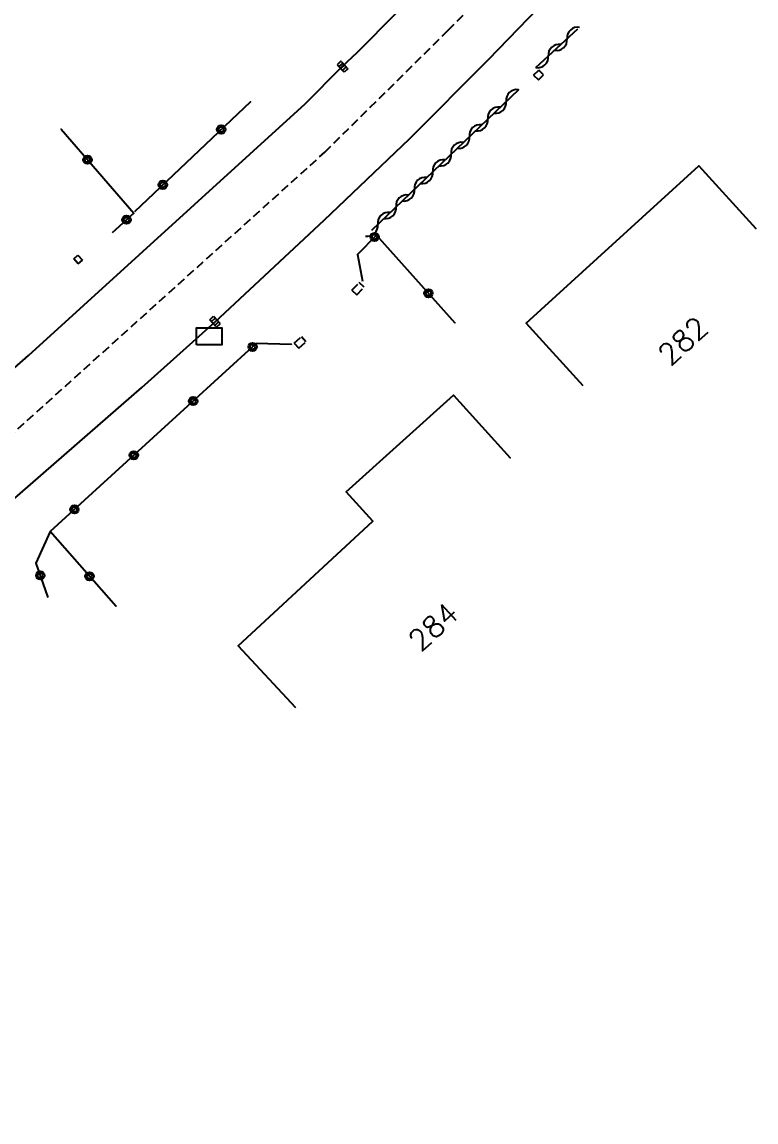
# Model space of a CAD drawing. Header units: millimetres. Extents: x 133016 to 134000, y 142000 to 143000.
# Drawn here: x 133635.2 to 133678.6, y 142478.3 to 142543.3 of the extents above; entities that cross this region are included whole.
import ezdxf
from ezdxf.enums import TextEntityAlignment as Align

# ---------------------------------------------------------------- set-up
doc = ezdxf.new("R2010")
doc.units = ezdxf.units.MM
doc.linetypes.add('DASHED', pattern=[0.75, 0.5, -0.25])
doc.layers.get('0').update_dxf_attribs({"linetype": 'CONTINUOUS'})
for name, color, linetype in [('W0001', 6, 'DASHED'), ('W0008', 7, 'CONTINUOUS'), ('W0100', 7, 'CONTINUOUS'), ('W0112', 1, 'DASHED'), ('W0310', 3, 'CONTINUOUS'), ('W0322', 7, 'CONTINUOUS'), ('W0400', 7, 'CONTINUOUS'), ('W0991', 7, 'CONTINUOUS'), ('W1471', 7, 'CONTINUOUS')]:
    doc.layers.add(name, color=color, linetype=linetype)
doc.styles.get("Standard").update_dxf_attribs({"font": 'romans.shx', "width": 0.85})

# ---------------------------------------------------------------- blocks, each defined once
blk = doc.blocks.new('t322o')
at = {"color": 0, "linetype": 'Continuous'}
for radius in [0.25, 0.15]:
    blk.add_circle((0, 0), radius, dxfattribs=at)
blk = doc.blocks.new('t310o')
at = {"color": 0, "linetype": 'Continuous'}
for centre, start, end in [((-0.5, 0.375), 216.8699, 323.1304), ((0.5, -0.375), 36.8699, 143.1303)]:
    blk.add_arc(centre, 0.625, start, end, dxfattribs=at)
blk = doc.blocks.new('T400')
for p, q in [((-0.15, 0.3), (0.15, 0.3)), ((-0.15, -0.25), (-0.15, 0.3)), ((-0.15, 0.15), (0.15, 0.15)), ((-0.15, 0), (0.15, 0)), ((0.15, 0.3), (0.15, -0.25)), ((-0.15, -0.15), (0.15, -0.15)), ((-0.15, -0.25), (-0.15, -0.3)), ((-0.15, -0.3), (0.15, -0.3)), ((0.15, -0.3), (0.15, -0.25))]:
    blk.add_line(p, q)
blk = doc.blocks.new('T1471')
at = {"color": 0, "linetype": 'Continuous', "flags": 128}
blk.add_lwpolyline([(-0.75, -0.5), (-0.75, 0.5), (0.75, 0.5), (0.75, -0.5), (-0.75, -0.5)], dxfattribs=at)

msp = doc.modelspace()

# ---------------------------------------------------------------- linework, layer by layer
at = {"layer": 'W0001'}
msp.add_lwpolyline([(133530.37, 142423.896), (133538.187, 142430.161), (133543.774, 142434.872), (133551.23, 142441.628), (133556.708, 142446.899), (133562.458, 142453.214), (133573.016, 142463.654), (133579.756, 142470.304), (133587.919, 142478.134), (133595.24, 142484.566), (133607.26, 142495.156), (133619.098, 142505.315), (133632.198, 142516.709), (133653.114, 142535.572), (133660.407, 142542.776), (133667.194, 142549.777)], dxfattribs=at)
at = {"layer": 'W0008'}
for points in [[(133529.241, 142426.113), (133532.936, 142429.001), (133538.96, 142434.03), (133545.243, 142439.455), (133549.674, 142443.573), (133553.594, 142447.315), (133555.441, 142449.161), (133556.038, 142451.07), (133564.369, 142459.332), (133573.449, 142468.275), (133579.148, 142473.905), (133586.018, 142480.488), (133590.705, 142484.333), (133597.816, 142490.826), (133602.084, 142494.549), (133608.137, 142499.75), (133617.783, 142507.939), (133626.059, 142515.176), (133635.613, 142523.56), (133651.961, 142538.426), (133654.121, 142540.603), (133655.036, 142541.483), (133664.271, 142550.815)], [(133531.073, 142421.332), (133537.632, 142426.472), (133545.627, 142433.149), (133552.238, 142439.152), (133559.196, 142445.819), (133566.179, 142452.654), (133575.788, 142462.196), (133584.176, 142470.463), (133589.63, 142475.609), (133590.63, 142476.53), (133599.045, 142484.103), (133605.1, 142489.423), (133612.866, 142496.17), (133624.323, 142506.061), (133632.505, 142513.134), (133642.307, 142521.668), (133646.627, 142525.549), (133653.082, 142531.555), (133658.118, 142536.363), (133662.78, 142541.038), (133667.512, 142545.948)]]:
    msp.add_lwpolyline(points, dxfattribs=at)
at = {"layer": 'W0100'}
for points in [[(133668.383, 142521.769), (133665.015, 142525.464), (133675.215, 142534.762), (133678.583, 142531.067), (133678.583, 142531.067), (133678.583, 142531.067), (133678.583, 142531.067), (133678.583, 142531.067), (133678.583, 142531.067), (133678.583, 142531.067), (133678.583, 142531.067), (133678.583, 142531.067), (133678.583, 142531.067), (133678.583, 142531.067), (133678.583, 142531.067), (133678.583, 142531.067), (133678.583, 142531.067), (133678.583, 142531.067), (133678.583, 142531.067), (133678.583, 142531.067), (133678.583, 142531.067), (133678.583, 142531.067), (133678.583, 142531.067), (133678.583, 142531.067), (133678.583, 142531.067), (133678.583, 142531.067), (133678.583, 142531.067), (133678.583, 142531.067), (133678.583, 142531.067), (133678.583, 142531.067), (133678.583, 142531.067), (133678.583, 142531.067), (133678.583, 142531.067), (133678.583, 142531.067), (133678.583, 142531.067), (133678.583, 142531.067), (133678.583, 142531.067), (133678.583, 142531.067), (133678.583, 142531.067), (133678.583, 142531.067), (133678.583, 142531.067), (133678.583, 142531.067), (133678.583, 142531.067), (133678.583, 142531.067), (133678.583, 142531.067), (133678.583, 142531.067), (133678.583, 142531.067), (133678.583, 142531.067), (133678.583, 142531.067), (133678.583, 142531.067), (133678.583, 142531.067), (133678.583, 142531.067), (133678.583, 142531.067), (133678.583, 142531.067), (133678.583, 142531.067), (133678.583, 142531.067), (133678.583, 142531.067), (133678.583, 142531.067), (133678.583, 142531.067), (133678.583, 142531.067), (133678.583, 142531.067), (133678.583, 142531.067), (133678.583, 142531.067), (133678.583, 142531.067), (133678.583, 142531.067), (133678.583, 142531.067), (133678.583, 142531.067), (133678.583, 142531.067), (133678.583, 142531.067), (133678.583, 142531.067), (133678.583, 142531.067), (133678.583, 142531.067), (133678.583, 142531.067), (133678.583, 142531.067), (133678.583, 142531.067), (133678.583, 142531.067), (133678.583, 142531.067), (133678.583, 142531.067), (133678.583, 142531.067), (133678.583, 142531.067), (133678.583, 142531.067), (133678.583, 142531.067), (133678.583, 142531.067), (133678.583, 142531.067), (133678.583, 142531.067), (133678.583, 142531.067), (133678.583, 142531.067), (133678.583, 142531.067), (133678.583, 142531.067), (133678.583, 142531.067), (133678.583, 142531.067), (133678.583, 142531.067), (133678.583, 142531.067), (133678.583, 142531.067), (133678.583, 142531.067), (133678.583, 142531.067), (133678.583, 142531.067), (133678.583, 142531.067), (133678.583, 142531.067), (133678.583, 142531.067), (133678.583, 142531.067), (133678.583, 142531.067), (133678.583, 142531.067), (133678.583, 142531.067), (133678.583, 142531.067), (133678.583, 142531.067), (133678.583, 142531.067), (133678.583, 142531.067), (133678.583, 142531.067), (133678.583, 142531.067), (133678.583, 142531.067), (133678.583, 142531.067), (133678.583, 142531.067), (133678.583, 142531.067), (133678.583, 142531.067), (133678.583, 142531.067), (133678.583, 142531.067), (133678.583, 142531.067), (133678.583, 142531.067), (133678.583, 142531.067)], [(133651.398, 142502.739), (133648, 142506.407), (133655.952, 142513.774), (133654.372, 142515.497), (133660.708, 142521.219), (133664.059, 142517.508), (133664.059, 142517.508), (133664.059, 142517.508), (133664.059, 142517.508), (133664.059, 142517.508), (133664.059, 142517.508), (133664.059, 142517.508), (133664.059, 142517.508), (133664.059, 142517.508), (133664.059, 142517.508), (133664.059, 142517.508), (133664.059, 142517.508), (133664.059, 142517.508), (133664.059, 142517.508), (133664.059, 142517.508), (133664.059, 142517.508), (133664.059, 142517.508), (133664.059, 142517.508), (133664.059, 142517.508), (133664.059, 142517.508), (133664.059, 142517.508), (133664.059, 142517.508), (133664.059, 142517.508), (133664.059, 142517.508), (133664.059, 142517.508), (133664.059, 142517.508), (133664.059, 142517.508), (133664.059, 142517.508), (133664.059, 142517.508), (133664.059, 142517.508), (133664.059, 142517.508), (133664.059, 142517.508), (133664.059, 142517.508), (133664.059, 142517.508), (133664.059, 142517.508), (133664.059, 142517.508), (133664.059, 142517.508), (133664.059, 142517.508), (133664.059, 142517.508), (133664.059, 142517.508), (133664.059, 142517.508), (133664.059, 142517.508), (133664.059, 142517.508), (133664.059, 142517.508), (133664.059, 142517.508), (133664.059, 142517.508), (133664.059, 142517.508), (133664.059, 142517.508), (133664.059, 142517.508), (133664.059, 142517.508), (133664.059, 142517.508), (133664.059, 142517.508), (133664.059, 142517.508), (133664.059, 142517.508), (133664.059, 142517.508), (133664.059, 142517.508), (133664.059, 142517.508), (133664.059, 142517.508), (133664.059, 142517.508), (133664.059, 142517.508), (133664.059, 142517.508), (133664.059, 142517.508), (133664.059, 142517.508), (133664.059, 142517.508), (133664.059, 142517.508), (133664.059, 142517.508), (133664.059, 142517.508), (133664.059, 142517.508), (133664.059, 142517.508), (133664.059, 142517.508), (133664.059, 142517.508), (133664.059, 142517.508), (133664.059, 142517.508), (133664.059, 142517.508), (133664.059, 142517.508), (133664.059, 142517.508), (133664.059, 142517.508), (133664.059, 142517.508), (133664.059, 142517.508), (133664.059, 142517.508), (133664.059, 142517.508), (133664.059, 142517.508), (133664.059, 142517.508), (133664.059, 142517.508), (133664.059, 142517.508), (133664.059, 142517.508), (133664.059, 142517.508), (133664.059, 142517.508), (133664.059, 142517.508), (133664.059, 142517.508), (133664.059, 142517.508), (133664.059, 142517.508), (133664.059, 142517.508), (133664.059, 142517.508), (133664.059, 142517.508), (133664.059, 142517.508), (133664.059, 142517.508), (133664.059, 142517.508), (133664.059, 142517.508), (133664.059, 142517.508), (133664.059, 142517.508), (133664.059, 142517.508), (133664.059, 142517.508), (133664.059, 142517.508), (133664.059, 142517.508), (133664.059, 142517.508), (133664.059, 142517.508), (133664.059, 142517.508), (133664.059, 142517.508), (133664.059, 142517.508), (133664.059, 142517.508), (133664.059, 142517.508), (133664.059, 142517.508), (133664.059, 142517.508), (133664.059, 142517.508)]]:
    msp.add_lwpolyline(points, dxfattribs=at)
at = {"layer": 'W0112'}
for points in [[(133665.446, 142540.123), (133665.749, 142540.418), (133665.749, 142540.418), (133665.749, 142540.418), (133665.749, 142540.418), (133665.749, 142540.418), (133665.749, 142540.418), (133665.749, 142540.418), (133665.749, 142540.418), (133665.749, 142540.418), (133665.749, 142540.418), (133665.749, 142540.418), (133665.749, 142540.418), (133665.749, 142540.418), (133665.749, 142540.418), (133665.749, 142540.418), (133665.749, 142540.418), (133665.749, 142540.418), (133665.749, 142540.418), (133665.749, 142540.418), (133665.749, 142540.418), (133665.749, 142540.418), (133665.749, 142540.418), (133665.749, 142540.418), (133665.749, 142540.418), (133665.749, 142540.418), (133665.749, 142540.418), (133665.749, 142540.418), (133665.749, 142540.418), (133665.749, 142540.418), (133665.749, 142540.418), (133665.749, 142540.418), (133665.749, 142540.418), (133665.749, 142540.418), (133665.749, 142540.418), (133665.749, 142540.418), (133665.749, 142540.418), (133665.749, 142540.418), (133665.749, 142540.418), (133665.749, 142540.418), (133665.749, 142540.418), (133665.749, 142540.418), (133665.749, 142540.418), (133665.749, 142540.418), (133665.749, 142540.418), (133665.749, 142540.418), (133665.749, 142540.418), (133665.749, 142540.418), (133665.749, 142540.418), (133665.749, 142540.418), (133665.749, 142540.418), (133665.749, 142540.418), (133665.749, 142540.418), (133665.749, 142540.418), (133665.749, 142540.418), (133665.749, 142540.418), (133665.749, 142540.418), (133665.749, 142540.418), (133665.749, 142540.418), (133665.749, 142540.418), (133665.749, 142540.418), (133665.749, 142540.418), (133665.749, 142540.418), (133665.749, 142540.418), (133665.749, 142540.418), (133665.749, 142540.418), (133665.749, 142540.418), (133665.749, 142540.418), (133665.749, 142540.418), (133665.749, 142540.418), (133665.749, 142540.418), (133665.749, 142540.418), (133665.749, 142540.418), (133665.749, 142540.418), (133665.749, 142540.418), (133665.749, 142540.418), (133665.749, 142540.418), (133665.749, 142540.418), (133665.749, 142540.418), (133665.749, 142540.418), (133665.749, 142540.418), (133665.749, 142540.418), (133665.749, 142540.418), (133665.749, 142540.418), (133665.749, 142540.418), (133665.749, 142540.418), (133665.749, 142540.418), (133665.749, 142540.418), (133665.749, 142540.418), (133665.749, 142540.418), (133665.749, 142540.418), (133665.749, 142540.418), (133665.749, 142540.418), (133665.749, 142540.418), (133665.749, 142540.418), (133665.749, 142540.418), (133665.749, 142540.418), (133665.749, 142540.418), (133665.749, 142540.418), (133665.749, 142540.418), (133665.749, 142540.418), (133665.749, 142540.418), (133665.749, 142540.418), (133665.749, 142540.418), (133665.749, 142540.418), (133665.749, 142540.418), (133665.749, 142540.418), (133665.749, 142540.418), (133665.749, 142540.418), (133665.749, 142540.418), (133665.749, 142540.418), (133665.749, 142540.418), (133665.749, 142540.418), (133665.749, 142540.418), (133665.749, 142540.418), (133665.749, 142540.418), (133665.749, 142540.418), (133665.749, 142540.418), (133665.749, 142540.418), (133665.749, 142540.418)], [(133665.446, 142540.123), (133665.726, 142539.837), (133666.028, 142540.131), (133665.749, 142540.418), (133665.749, 142540.418), (133665.749, 142540.418), (133665.749, 142540.418), (133665.749, 142540.418), (133665.749, 142540.418), (133665.749, 142540.418), (133665.749, 142540.418), (133665.749, 142540.418), (133665.749, 142540.418), (133665.749, 142540.418), (133665.749, 142540.418), (133665.749, 142540.418), (133665.749, 142540.418), (133665.749, 142540.418), (133665.749, 142540.418), (133665.749, 142540.418), (133665.749, 142540.418), (133665.749, 142540.418), (133665.749, 142540.418), (133665.749, 142540.418), (133665.749, 142540.418), (133665.749, 142540.418), (133665.749, 142540.418), (133665.749, 142540.418), (133665.749, 142540.418), (133665.749, 142540.418), (133665.749, 142540.418), (133665.749, 142540.418), (133665.749, 142540.418), (133665.749, 142540.418), (133665.749, 142540.418), (133665.749, 142540.418), (133665.749, 142540.418), (133665.749, 142540.418), (133665.749, 142540.418), (133665.749, 142540.418), (133665.749, 142540.418), (133665.749, 142540.418), (133665.749, 142540.418), (133665.749, 142540.418), (133665.749, 142540.418), (133665.749, 142540.418), (133665.749, 142540.418), (133665.749, 142540.418), (133665.749, 142540.418), (133665.749, 142540.418), (133665.749, 142540.418), (133665.749, 142540.418), (133665.749, 142540.418), (133665.749, 142540.418), (133665.749, 142540.418), (133665.749, 142540.418), (133665.749, 142540.418), (133665.749, 142540.418), (133665.749, 142540.418), (133665.749, 142540.418), (133665.749, 142540.418), (133665.749, 142540.418), (133665.749, 142540.418), (133665.749, 142540.418), (133665.749, 142540.418), (133665.749, 142540.418), (133665.749, 142540.418), (133665.749, 142540.418), (133665.749, 142540.418), (133665.749, 142540.418), (133665.749, 142540.418), (133665.749, 142540.418), (133665.749, 142540.418), (133665.749, 142540.418), (133665.749, 142540.418), (133665.749, 142540.418), (133665.749, 142540.418), (133665.749, 142540.418), (133665.749, 142540.418), (133665.749, 142540.418), (133665.749, 142540.418), (133665.749, 142540.418), (133665.749, 142540.418), (133665.749, 142540.418), (133665.749, 142540.418), (133665.749, 142540.418), (133665.749, 142540.418), (133665.749, 142540.418), (133665.749, 142540.418), (133665.749, 142540.418), (133665.749, 142540.418), (133665.749, 142540.418), (133665.749, 142540.418), (133665.749, 142540.418), (133665.749, 142540.418), (133665.749, 142540.418), (133665.749, 142540.418), (133665.749, 142540.418), (133665.749, 142540.418), (133665.749, 142540.418), (133665.749, 142540.418), (133665.749, 142540.418), (133665.749, 142540.418), (133665.749, 142540.418), (133665.749, 142540.418), (133665.749, 142540.418), (133665.749, 142540.418), (133665.749, 142540.418), (133665.749, 142540.418), (133665.749, 142540.418), (133665.749, 142540.418), (133665.749, 142540.418), (133665.749, 142540.418), (133665.749, 142540.418), (133665.749, 142540.418), (133665.749, 142540.418), (133665.749, 142540.418), (133665.749, 142540.418), (133665.749, 142540.418), (133665.749, 142540.418)], [(133638.551, 142528.97), (133638.283, 142529.267), (133638.532, 142529.492), (133638.8, 142529.195), (133638.8, 142529.195), (133638.8, 142529.195), (133638.8, 142529.195), (133638.8, 142529.195), (133638.8, 142529.195), (133638.8, 142529.195), (133638.8, 142529.195), (133638.8, 142529.195), (133638.8, 142529.195), (133638.8, 142529.195), (133638.8, 142529.195), (133638.8, 142529.195), (133638.8, 142529.195), (133638.8, 142529.195), (133638.8, 142529.195), (133638.8, 142529.195), (133638.8, 142529.195), (133638.8, 142529.195), (133638.8, 142529.195), (133638.8, 142529.195), (133638.8, 142529.195), (133638.8, 142529.195), (133638.8, 142529.195), (133638.8, 142529.195), (133638.8, 142529.195), (133638.8, 142529.195), (133638.8, 142529.195), (133638.8, 142529.195), (133638.8, 142529.195), (133638.8, 142529.195), (133638.8, 142529.195), (133638.8, 142529.195), (133638.8, 142529.195), (133638.8, 142529.195), (133638.8, 142529.195), (133638.8, 142529.195), (133638.8, 142529.195), (133638.8, 142529.195), (133638.8, 142529.195), (133638.8, 142529.195), (133638.8, 142529.195), (133638.8, 142529.195), (133638.8, 142529.195), (133638.8, 142529.195), (133638.8, 142529.195), (133638.8, 142529.195), (133638.8, 142529.195), (133638.8, 142529.195), (133638.8, 142529.195), (133638.8, 142529.195), (133638.8, 142529.195), (133638.8, 142529.195), (133638.8, 142529.195), (133638.8, 142529.195), (133638.8, 142529.195), (133638.8, 142529.195), (133638.8, 142529.195), (133638.8, 142529.195), (133638.8, 142529.195), (133638.8, 142529.195), (133638.8, 142529.195), (133638.8, 142529.195), (133638.8, 142529.195), (133638.8, 142529.195), (133638.8, 142529.195), (133638.8, 142529.195), (133638.8, 142529.195), (133638.8, 142529.195), (133638.8, 142529.195), (133638.8, 142529.195), (133638.8, 142529.195), (133638.8, 142529.195), (133638.8, 142529.195), (133638.8, 142529.195), (133638.8, 142529.195), (133638.8, 142529.195), (133638.8, 142529.195), (133638.8, 142529.195), (133638.8, 142529.195), (133638.8, 142529.195), (133638.8, 142529.195), (133638.8, 142529.195), (133638.8, 142529.195), (133638.8, 142529.195), (133638.8, 142529.195), (133638.8, 142529.195), (133638.8, 142529.195), (133638.8, 142529.195), (133638.8, 142529.195), (133638.8, 142529.195), (133638.8, 142529.195), (133638.8, 142529.195), (133638.8, 142529.195), (133638.8, 142529.195), (133638.8, 142529.195), (133638.8, 142529.195), (133638.8, 142529.195), (133638.8, 142529.195), (133638.8, 142529.195), (133638.8, 142529.195), (133638.8, 142529.195), (133638.8, 142529.195), (133638.8, 142529.195), (133638.8, 142529.195), (133638.8, 142529.195), (133638.8, 142529.195), (133638.8, 142529.195), (133638.8, 142529.195), (133638.8, 142529.195), (133638.8, 142529.195), (133638.8, 142529.195), (133638.8, 142529.195), (133638.8, 142529.195), (133638.8, 142529.195), (133638.8, 142529.195), (133638.8, 142529.195)], [(133638.551, 142528.97), (133638.8, 142529.195), (133638.8, 142529.195), (133638.8, 142529.195), (133638.8, 142529.195), (133638.8, 142529.195), (133638.8, 142529.195), (133638.8, 142529.195), (133638.8, 142529.195), (133638.8, 142529.195), (133638.8, 142529.195), (133638.8, 142529.195), (133638.8, 142529.195), (133638.8, 142529.195), (133638.8, 142529.195), (133638.8, 142529.195), (133638.8, 142529.195), (133638.8, 142529.195), (133638.8, 142529.195), (133638.8, 142529.195), (133638.8, 142529.195), (133638.8, 142529.195), (133638.8, 142529.195), (133638.8, 142529.195), (133638.8, 142529.195), (133638.8, 142529.195), (133638.8, 142529.195), (133638.8, 142529.195), (133638.8, 142529.195), (133638.8, 142529.195), (133638.8, 142529.195), (133638.8, 142529.195), (133638.8, 142529.195), (133638.8, 142529.195), (133638.8, 142529.195), (133638.8, 142529.195), (133638.8, 142529.195), (133638.8, 142529.195), (133638.8, 142529.195), (133638.8, 142529.195), (133638.8, 142529.195), (133638.8, 142529.195), (133638.8, 142529.195), (133638.8, 142529.195), (133638.8, 142529.195), (133638.8, 142529.195), (133638.8, 142529.195), (133638.8, 142529.195), (133638.8, 142529.195), (133638.8, 142529.195), (133638.8, 142529.195), (133638.8, 142529.195), (133638.8, 142529.195), (133638.8, 142529.195), (133638.8, 142529.195), (133638.8, 142529.195), (133638.8, 142529.195), (133638.8, 142529.195), (133638.8, 142529.195), (133638.8, 142529.195), (133638.8, 142529.195), (133638.8, 142529.195), (133638.8, 142529.195), (133638.8, 142529.195), (133638.8, 142529.195), (133638.8, 142529.195), (133638.8, 142529.195), (133638.8, 142529.195), (133638.8, 142529.195), (133638.8, 142529.195), (133638.8, 142529.195), (133638.8, 142529.195), (133638.8, 142529.195), (133638.8, 142529.195), (133638.8, 142529.195), (133638.8, 142529.195), (133638.8, 142529.195), (133638.8, 142529.195), (133638.8, 142529.195), (133638.8, 142529.195), (133638.8, 142529.195), (133638.8, 142529.195), (133638.8, 142529.195), (133638.8, 142529.195), (133638.8, 142529.195), (133638.8, 142529.195), (133638.8, 142529.195), (133638.8, 142529.195), (133638.8, 142529.195), (133638.8, 142529.195), (133638.8, 142529.195), (133638.8, 142529.195), (133638.8, 142529.195), (133638.8, 142529.195), (133638.8, 142529.195), (133638.8, 142529.195), (133638.8, 142529.195), (133638.8, 142529.195), (133638.8, 142529.195), (133638.8, 142529.195), (133638.8, 142529.195), (133638.8, 142529.195), (133638.8, 142529.195), (133638.8, 142529.195), (133638.8, 142529.195), (133638.8, 142529.195), (133638.8, 142529.195), (133638.8, 142529.195), (133638.8, 142529.195), (133638.8, 142529.195), (133638.8, 142529.195), (133638.8, 142529.195), (133638.8, 142529.195), (133638.8, 142529.195), (133638.8, 142529.195), (133638.8, 142529.195), (133638.8, 142529.195), (133638.8, 142529.195), (133638.8, 142529.195), (133638.8, 142529.195)], [(133654.709, 142527.417), (133655.145, 142527.872), (133655.145, 142527.872), (133655.145, 142527.872), (133655.145, 142527.872), (133655.145, 142527.872), (133655.145, 142527.872), (133655.145, 142527.872), (133655.145, 142527.872), (133655.145, 142527.872), (133655.145, 142527.872), (133655.145, 142527.872), (133655.145, 142527.872), (133655.145, 142527.872), (133655.145, 142527.872), (133655.145, 142527.872), (133655.145, 142527.872), (133655.145, 142527.872), (133655.145, 142527.872), (133655.145, 142527.872), (133655.145, 142527.872), (133655.145, 142527.872), (133655.145, 142527.872), (133655.145, 142527.872), (133655.145, 142527.872), (133655.145, 142527.872), (133655.145, 142527.872), (133655.145, 142527.872), (133655.145, 142527.872), (133655.145, 142527.872), (133655.145, 142527.872), (133655.145, 142527.872), (133655.145, 142527.872), (133655.145, 142527.872), (133655.145, 142527.872), (133655.145, 142527.872), (133655.145, 142527.872), (133655.145, 142527.872), (133655.145, 142527.872), (133655.145, 142527.872), (133655.145, 142527.872), (133655.145, 142527.872), (133655.145, 142527.872), (133655.145, 142527.872), (133655.145, 142527.872), (133655.145, 142527.872), (133655.145, 142527.872), (133655.145, 142527.872), (133655.145, 142527.872), (133655.145, 142527.872), (133655.145, 142527.872), (133655.145, 142527.872), (133655.145, 142527.872), (133655.145, 142527.872), (133655.145, 142527.872), (133655.145, 142527.872), (133655.145, 142527.872), (133655.145, 142527.872), (133655.145, 142527.872), (133655.145, 142527.872), (133655.145, 142527.872), (133655.145, 142527.872), (133655.145, 142527.872), (133655.145, 142527.872), (133655.145, 142527.872), (133655.145, 142527.872), (133655.145, 142527.872), (133655.145, 142527.872), (133655.145, 142527.872), (133655.145, 142527.872), (133655.145, 142527.872), (133655.145, 142527.872), (133655.145, 142527.872), (133655.145, 142527.872), (133655.145, 142527.872), (133655.145, 142527.872), (133655.145, 142527.872), (133655.145, 142527.872), (133655.145, 142527.872), (133655.145, 142527.872), (133655.145, 142527.872), (133655.145, 142527.872), (133655.145, 142527.872), (133655.145, 142527.872), (133655.145, 142527.872), (133655.145, 142527.872), (133655.145, 142527.872), (133655.145, 142527.872), (133655.145, 142527.872), (133655.145, 142527.872), (133655.145, 142527.872), (133655.145, 142527.872), (133655.145, 142527.872), (133655.145, 142527.872), (133655.145, 142527.872), (133655.145, 142527.872), (133655.145, 142527.872), (133655.145, 142527.872), (133655.145, 142527.872), (133655.145, 142527.872), (133655.145, 142527.872), (133655.145, 142527.872), (133655.145, 142527.872), (133655.145, 142527.872), (133655.145, 142527.872), (133655.145, 142527.872), (133655.145, 142527.872), (133655.145, 142527.872), (133655.145, 142527.872), (133655.145, 142527.872), (133655.145, 142527.872), (133655.145, 142527.872), (133655.145, 142527.872), (133655.145, 142527.872), (133655.145, 142527.872), (133655.145, 142527.872), (133655.145, 142527.872), (133655.145, 142527.872), (133655.145, 142527.872), (133655.145, 142527.872)], [(133654.709, 142527.417), (133654.998, 142527.14), (133655.434, 142527.595), (133655.145, 142527.872), (133655.145, 142527.872), (133655.145, 142527.872), (133655.145, 142527.872), (133655.145, 142527.872), (133655.145, 142527.872), (133655.145, 142527.872), (133655.145, 142527.872), (133655.145, 142527.872), (133655.145, 142527.872), (133655.145, 142527.872), (133655.145, 142527.872), (133655.145, 142527.872), (133655.145, 142527.872), (133655.145, 142527.872), (133655.145, 142527.872), (133655.145, 142527.872), (133655.145, 142527.872), (133655.145, 142527.872), (133655.145, 142527.872), (133655.145, 142527.872), (133655.145, 142527.872), (133655.145, 142527.872), (133655.145, 142527.872), (133655.145, 142527.872), (133655.145, 142527.872), (133655.145, 142527.872), (133655.145, 142527.872), (133655.145, 142527.872), (133655.145, 142527.872), (133655.145, 142527.872), (133655.145, 142527.872), (133655.145, 142527.872), (133655.145, 142527.872), (133655.145, 142527.872), (133655.145, 142527.872), (133655.145, 142527.872), (133655.145, 142527.872), (133655.145, 142527.872), (133655.145, 142527.872), (133655.145, 142527.872), (133655.145, 142527.872), (133655.145, 142527.872), (133655.145, 142527.872), (133655.145, 142527.872), (133655.145, 142527.872), (133655.145, 142527.872), (133655.145, 142527.872), (133655.145, 142527.872), (133655.145, 142527.872), (133655.145, 142527.872), (133655.145, 142527.872), (133655.145, 142527.872), (133655.145, 142527.872), (133655.145, 142527.872), (133655.145, 142527.872), (133655.145, 142527.872), (133655.145, 142527.872), (133655.145, 142527.872), (133655.145, 142527.872), (133655.145, 142527.872), (133655.145, 142527.872), (133655.145, 142527.872), (133655.145, 142527.872), (133655.145, 142527.872), (133655.145, 142527.872), (133655.145, 142527.872), (133655.145, 142527.872), (133655.145, 142527.872), (133655.145, 142527.872), (133655.145, 142527.872), (133655.145, 142527.872), (133655.145, 142527.872), (133655.145, 142527.872), (133655.145, 142527.872), (133655.145, 142527.872), (133655.145, 142527.872), (133655.145, 142527.872), (133655.145, 142527.872), (133655.145, 142527.872), (133655.145, 142527.872), (133655.145, 142527.872), (133655.145, 142527.872), (133655.145, 142527.872), (133655.145, 142527.872), (133655.145, 142527.872), (133655.145, 142527.872), (133655.145, 142527.872), (133655.145, 142527.872), (133655.145, 142527.872), (133655.145, 142527.872), (133655.145, 142527.872), (133655.145, 142527.872), (133655.145, 142527.872), (133655.145, 142527.872), (133655.145, 142527.872), (133655.145, 142527.872), (133655.145, 142527.872), (133655.145, 142527.872), (133655.145, 142527.872), (133655.145, 142527.872), (133655.145, 142527.872), (133655.145, 142527.872), (133655.145, 142527.872), (133655.145, 142527.872), (133655.145, 142527.872), (133655.145, 142527.872), (133655.145, 142527.872), (133655.145, 142527.872), (133655.145, 142527.872), (133655.145, 142527.872), (133655.145, 142527.872), (133655.145, 142527.872), (133655.145, 142527.872), (133655.145, 142527.872), (133655.145, 142527.872), (133655.145, 142527.872)], [(133651.311, 142524.29), (133651.726, 142524.669), (133651.726, 142524.669), (133651.726, 142524.669), (133651.726, 142524.669), (133651.726, 142524.669), (133651.726, 142524.669), (133651.726, 142524.669), (133651.726, 142524.669), (133651.726, 142524.669), (133651.726, 142524.669), (133651.726, 142524.669), (133651.726, 142524.669), (133651.726, 142524.669), (133651.726, 142524.669), (133651.726, 142524.669), (133651.726, 142524.669), (133651.726, 142524.669), (133651.726, 142524.669), (133651.726, 142524.669), (133651.726, 142524.669), (133651.726, 142524.669), (133651.726, 142524.669), (133651.726, 142524.669), (133651.726, 142524.669), (133651.726, 142524.669), (133651.726, 142524.669), (133651.726, 142524.669), (133651.726, 142524.669), (133651.726, 142524.669), (133651.726, 142524.669), (133651.726, 142524.669), (133651.726, 142524.669), (133651.726, 142524.669), (133651.726, 142524.669), (133651.726, 142524.669), (133651.726, 142524.669), (133651.726, 142524.669), (133651.726, 142524.669), (133651.726, 142524.669), (133651.726, 142524.669), (133651.726, 142524.669), (133651.726, 142524.669), (133651.726, 142524.669), (133651.726, 142524.669), (133651.726, 142524.669), (133651.726, 142524.669), (133651.726, 142524.669), (133651.726, 142524.669), (133651.726, 142524.669), (133651.726, 142524.669), (133651.726, 142524.669), (133651.726, 142524.669), (133651.726, 142524.669), (133651.726, 142524.669), (133651.726, 142524.669), (133651.726, 142524.669), (133651.726, 142524.669), (133651.726, 142524.669), (133651.726, 142524.669), (133651.726, 142524.669), (133651.726, 142524.669), (133651.726, 142524.669), (133651.726, 142524.669), (133651.726, 142524.669), (133651.726, 142524.669), (133651.726, 142524.669), (133651.726, 142524.669), (133651.726, 142524.669), (133651.726, 142524.669), (133651.726, 142524.669), (133651.726, 142524.669), (133651.726, 142524.669), (133651.726, 142524.669), (133651.726, 142524.669), (133651.726, 142524.669), (133651.726, 142524.669), (133651.726, 142524.669), (133651.726, 142524.669), (133651.726, 142524.669), (133651.726, 142524.669), (133651.726, 142524.669), (133651.726, 142524.669), (133651.726, 142524.669), (133651.726, 142524.669), (133651.726, 142524.669), (133651.726, 142524.669), (133651.726, 142524.669), (133651.726, 142524.669), (133651.726, 142524.669), (133651.726, 142524.669), (133651.726, 142524.669), (133651.726, 142524.669), (133651.726, 142524.669), (133651.726, 142524.669), (133651.726, 142524.669), (133651.726, 142524.669), (133651.726, 142524.669), (133651.726, 142524.669), (133651.726, 142524.669), (133651.726, 142524.669), (133651.726, 142524.669), (133651.726, 142524.669), (133651.726, 142524.669), (133651.726, 142524.669), (133651.726, 142524.669), (133651.726, 142524.669), (133651.726, 142524.669), (133651.726, 142524.669), (133651.726, 142524.669), (133651.726, 142524.669), (133651.726, 142524.669), (133651.726, 142524.669), (133651.726, 142524.669), (133651.726, 142524.669), (133651.726, 142524.669), (133651.726, 142524.669), (133651.726, 142524.669), (133651.726, 142524.669), (133651.726, 142524.669)], [(133651.311, 142524.29), (133651.58, 142523.995), (133651.996, 142524.374), (133651.726, 142524.669), (133651.726, 142524.669), (133651.726, 142524.669), (133651.726, 142524.669), (133651.726, 142524.669), (133651.726, 142524.669), (133651.726, 142524.669), (133651.726, 142524.669), (133651.726, 142524.669), (133651.726, 142524.669), (133651.726, 142524.669), (133651.726, 142524.669), (133651.726, 142524.669), (133651.726, 142524.669), (133651.726, 142524.669), (133651.726, 142524.669), (133651.726, 142524.669), (133651.726, 142524.669), (133651.726, 142524.669), (133651.726, 142524.669), (133651.726, 142524.669), (133651.726, 142524.669), (133651.726, 142524.669), (133651.726, 142524.669), (133651.726, 142524.669), (133651.726, 142524.669), (133651.726, 142524.669), (133651.726, 142524.669), (133651.726, 142524.669), (133651.726, 142524.669), (133651.726, 142524.669), (133651.726, 142524.669), (133651.726, 142524.669), (133651.726, 142524.669), (133651.726, 142524.669), (133651.726, 142524.669), (133651.726, 142524.669), (133651.726, 142524.669), (133651.726, 142524.669), (133651.726, 142524.669), (133651.726, 142524.669), (133651.726, 142524.669), (133651.726, 142524.669), (133651.726, 142524.669), (133651.726, 142524.669), (133651.726, 142524.669), (133651.726, 142524.669), (133651.726, 142524.669), (133651.726, 142524.669), (133651.726, 142524.669), (133651.726, 142524.669), (133651.726, 142524.669), (133651.726, 142524.669), (133651.726, 142524.669), (133651.726, 142524.669), (133651.726, 142524.669), (133651.726, 142524.669), (133651.726, 142524.669), (133651.726, 142524.669), (133651.726, 142524.669), (133651.726, 142524.669), (133651.726, 142524.669), (133651.726, 142524.669), (133651.726, 142524.669), (133651.726, 142524.669), (133651.726, 142524.669), (133651.726, 142524.669), (133651.726, 142524.669), (133651.726, 142524.669), (133651.726, 142524.669), (133651.726, 142524.669), (133651.726, 142524.669), (133651.726, 142524.669), (133651.726, 142524.669), (133651.726, 142524.669), (133651.726, 142524.669), (133651.726, 142524.669), (133651.726, 142524.669), (133651.726, 142524.669), (133651.726, 142524.669), (133651.726, 142524.669), (133651.726, 142524.669), (133651.726, 142524.669), (133651.726, 142524.669), (133651.726, 142524.669), (133651.726, 142524.669), (133651.726, 142524.669), (133651.726, 142524.669), (133651.726, 142524.669), (133651.726, 142524.669), (133651.726, 142524.669), (133651.726, 142524.669), (133651.726, 142524.669), (133651.726, 142524.669), (133651.726, 142524.669), (133651.726, 142524.669), (133651.726, 142524.669), (133651.726, 142524.669), (133651.726, 142524.669), (133651.726, 142524.669), (133651.726, 142524.669), (133651.726, 142524.669), (133651.726, 142524.669), (133651.726, 142524.669), (133651.726, 142524.669), (133651.726, 142524.669), (133651.726, 142524.669), (133651.726, 142524.669), (133651.726, 142524.669), (133651.726, 142524.669), (133651.726, 142524.669), (133651.726, 142524.669), (133651.726, 142524.669), (133651.726, 142524.669), (133651.726, 142524.669), (133651.726, 142524.669), (133651.726, 142524.669)]]:
    msp.add_lwpolyline(points, dxfattribs=at)
at = {"layer": 'W0310'}
for points in [[(133665.579, 142540.571), (133665.579, 142540.571), (133665.579, 142540.571), (133665.579, 142540.571), (133665.579, 142540.571), (133665.579, 142540.571), (133665.579, 142540.571), (133665.579, 142540.571), (133665.579, 142540.571), (133665.579, 142540.571), (133665.579, 142540.571), (133665.579, 142540.571), (133665.579, 142540.571), (133665.579, 142540.571), (133665.579, 142540.571), (133665.579, 142540.571), (133665.579, 142540.571), (133665.579, 142540.571), (133665.579, 142540.571), (133668.064, 142542.857)], [(133665.579, 142540.571), (133665.579, 142540.571), (133665.579, 142540.571), (133665.579, 142540.571), (133665.579, 142540.571), (133665.579, 142540.571), (133665.579, 142540.571), (133665.579, 142540.571), (133665.579, 142540.571), (133665.579, 142540.571), (133665.579, 142540.571), (133665.579, 142540.571), (133665.579, 142540.571), (133665.579, 142540.571), (133665.579, 142540.571), (133665.579, 142540.571), (133665.579, 142540.571), (133665.579, 142540.571), (133665.579, 142540.571), (133665.579, 142540.571), (133665.579, 142540.571), (133665.579, 142540.571), (133665.579, 142540.571), (133665.579, 142540.571), (133665.579, 142540.571), (133665.579, 142540.571), (133665.579, 142540.571), (133665.579, 142540.571), (133665.579, 142540.571), (133665.579, 142540.571), (133665.579, 142540.571), (133665.579, 142540.571), (133665.579, 142540.571), (133665.579, 142540.571), (133665.579, 142540.571), (133665.579, 142540.571), (133665.579, 142540.571), (133665.579, 142540.571), (133665.579, 142540.571), (133665.579, 142540.571), (133665.579, 142540.571), (133665.579, 142540.571), (133665.579, 142540.571), (133665.579, 142540.571), (133665.579, 142540.571), (133665.579, 142540.571), (133665.579, 142540.571), (133665.579, 142540.571), (133665.579, 142540.571), (133665.579, 142540.571), (133665.579, 142540.571), (133665.579, 142540.571), (133665.579, 142540.571), (133665.579, 142540.571), (133665.579, 142540.571), (133665.579, 142540.571), (133665.579, 142540.571), (133665.579, 142540.571), (133665.579, 142540.571), (133665.579, 142540.571), (133665.579, 142540.571), (133665.579, 142540.571), (133665.579, 142540.571), (133665.579, 142540.571), (133665.579, 142540.571), (133665.579, 142540.571), (133665.579, 142540.571), (133665.579, 142540.571), (133665.579, 142540.571), (133665.579, 142540.571), (133665.579, 142540.571), (133665.579, 142540.571), (133665.579, 142540.571), (133665.579, 142540.571), (133665.579, 142540.571), (133665.579, 142540.571), (133665.579, 142540.571), (133665.579, 142540.571), (133665.579, 142540.571), (133665.579, 142540.571), (133665.579, 142540.571), (133665.579, 142540.571), (133665.579, 142540.571), (133665.579, 142540.571), (133665.579, 142540.571), (133665.579, 142540.571), (133665.579, 142540.571), (133665.579, 142540.571), (133665.579, 142540.571), (133665.579, 142540.571), (133665.579, 142540.571), (133665.579, 142540.571), (133665.579, 142540.571), (133665.579, 142540.571), (133665.579, 142540.571), (133665.579, 142540.571), (133665.579, 142540.571), (133665.579, 142540.571), (133665.579, 142540.571), (133665.579, 142540.571), (133665.579, 142540.571)], [(133664.545, 142539.26), (133664.545, 142539.26), (133664.545, 142539.26), (133664.545, 142539.26), (133664.545, 142539.26), (133664.545, 142539.26), (133664.545, 142539.26), (133664.545, 142539.26), (133664.545, 142539.26), (133664.545, 142539.26), (133664.545, 142539.26), (133664.545, 142539.26), (133664.545, 142539.26), (133664.545, 142539.26), (133664.545, 142539.26), (133664.545, 142539.26), (133664.545, 142539.26), (133664.545, 142539.26), (133664.545, 142539.26), (133655.863, 142530.948)], [(133664.545, 142539.26), (133664.545, 142539.26), (133664.545, 142539.26), (133664.545, 142539.26), (133664.545, 142539.26), (133664.545, 142539.26), (133664.545, 142539.26), (133664.545, 142539.26), (133664.545, 142539.26), (133664.545, 142539.26), (133664.545, 142539.26), (133664.545, 142539.26), (133664.545, 142539.26), (133664.545, 142539.26), (133664.545, 142539.26), (133664.545, 142539.26), (133664.545, 142539.26), (133664.545, 142539.26), (133664.545, 142539.26), (133664.545, 142539.26), (133664.545, 142539.26), (133664.545, 142539.26), (133664.545, 142539.26), (133664.545, 142539.26), (133664.545, 142539.26), (133664.545, 142539.26), (133664.545, 142539.26), (133664.545, 142539.26), (133664.545, 142539.26), (133664.545, 142539.26), (133664.545, 142539.26), (133664.545, 142539.26), (133664.545, 142539.26), (133664.545, 142539.26), (133664.545, 142539.26), (133664.545, 142539.26), (133664.545, 142539.26), (133664.545, 142539.26), (133664.545, 142539.26), (133664.545, 142539.26), (133664.545, 142539.26), (133664.545, 142539.26), (133664.545, 142539.26), (133664.545, 142539.26), (133664.545, 142539.26), (133664.545, 142539.26), (133664.545, 142539.26), (133664.545, 142539.26), (133664.545, 142539.26), (133664.545, 142539.26), (133664.545, 142539.26), (133664.545, 142539.26), (133664.545, 142539.26), (133664.545, 142539.26), (133664.545, 142539.26), (133664.545, 142539.26), (133664.545, 142539.26), (133664.545, 142539.26), (133664.545, 142539.26), (133664.545, 142539.26), (133664.545, 142539.26), (133664.545, 142539.26), (133664.545, 142539.26), (133664.545, 142539.26), (133664.545, 142539.26), (133664.545, 142539.26), (133664.545, 142539.26), (133664.545, 142539.26), (133664.545, 142539.26), (133664.545, 142539.26), (133664.545, 142539.26), (133664.545, 142539.26), (133664.545, 142539.26), (133664.545, 142539.26), (133664.545, 142539.26), (133664.545, 142539.26), (133664.545, 142539.26), (133664.545, 142539.26), (133664.545, 142539.26), (133664.545, 142539.26), (133664.545, 142539.26), (133664.545, 142539.26), (133664.545, 142539.26), (133664.545, 142539.26), (133664.545, 142539.26), (133664.545, 142539.26), (133664.545, 142539.26), (133664.545, 142539.26), (133664.545, 142539.26), (133664.545, 142539.26), (133664.545, 142539.26), (133664.545, 142539.26), (133664.545, 142539.26), (133664.545, 142539.26), (133664.545, 142539.26), (133664.545, 142539.26), (133664.545, 142539.26), (133664.545, 142539.26), (133664.545, 142539.26), (133664.545, 142539.26), (133664.545, 142539.26)]]:
    msp.add_lwpolyline(points, dxfattribs=at)
at = {"layer": 'W0322'}
for points in [[(133648.715, 142538.546), (133648.715, 142538.546), (133648.715, 142538.546), (133648.715, 142538.546), (133648.715, 142538.546), (133648.715, 142538.546), (133648.715, 142538.546), (133648.715, 142538.546), (133648.715, 142538.546), (133648.715, 142538.546), (133648.715, 142538.546), (133648.715, 142538.546), (133648.715, 142538.546), (133648.715, 142538.546), (133648.715, 142538.546), (133648.715, 142538.546), (133648.715, 142538.546), (133648.715, 142538.546), (133648.715, 142538.546), (133641.865, 142532.047)], [(133648.715, 142538.546), (133648.715, 142538.546), (133648.715, 142538.546), (133648.715, 142538.546), (133648.715, 142538.546), (133648.715, 142538.546), (133648.715, 142538.546), (133648.715, 142538.546), (133648.715, 142538.546), (133648.715, 142538.546), (133648.715, 142538.546), (133648.715, 142538.546), (133648.715, 142538.546), (133648.715, 142538.546), (133648.715, 142538.546), (133648.715, 142538.546), (133648.715, 142538.546), (133648.715, 142538.546), (133648.715, 142538.546), (133648.715, 142538.546), (133648.715, 142538.546), (133648.715, 142538.546), (133648.715, 142538.546), (133648.715, 142538.546), (133648.715, 142538.546), (133648.715, 142538.546), (133648.715, 142538.546), (133648.715, 142538.546), (133648.715, 142538.546), (133648.715, 142538.546), (133648.715, 142538.546), (133648.715, 142538.546), (133648.715, 142538.546), (133648.715, 142538.546), (133648.715, 142538.546), (133648.715, 142538.546), (133648.715, 142538.546), (133648.715, 142538.546), (133648.715, 142538.546), (133648.715, 142538.546), (133648.715, 142538.546), (133648.715, 142538.546), (133648.715, 142538.546), (133648.715, 142538.546), (133648.715, 142538.546), (133648.715, 142538.546), (133648.715, 142538.546), (133648.715, 142538.546), (133648.715, 142538.546), (133648.715, 142538.546), (133648.715, 142538.546), (133648.715, 142538.546), (133648.715, 142538.546), (133648.715, 142538.546), (133648.715, 142538.546), (133648.715, 142538.546), (133648.715, 142538.546), (133648.715, 142538.546), (133648.715, 142538.546), (133648.715, 142538.546), (133648.715, 142538.546), (133648.715, 142538.546), (133648.715, 142538.546), (133648.715, 142538.546), (133648.715, 142538.546), (133648.715, 142538.546), (133648.715, 142538.546), (133648.715, 142538.546), (133648.715, 142538.546), (133648.715, 142538.546), (133648.715, 142538.546), (133648.715, 142538.546), (133648.715, 142538.546), (133648.715, 142538.546), (133648.715, 142538.546), (133648.715, 142538.546), (133648.715, 142538.546), (133648.715, 142538.546), (133648.715, 142538.546), (133648.715, 142538.546), (133648.715, 142538.546), (133648.715, 142538.546), (133648.715, 142538.546), (133648.715, 142538.546), (133648.715, 142538.546), (133648.715, 142538.546), (133648.715, 142538.546), (133648.715, 142538.546), (133648.715, 142538.546), (133648.715, 142538.546), (133648.715, 142538.546), (133648.715, 142538.546), (133648.715, 142538.546), (133648.715, 142538.546), (133648.715, 142538.546), (133648.715, 142538.546), (133648.715, 142538.546), (133648.715, 142538.546), (133648.715, 142538.546), (133648.715, 142538.546), (133648.715, 142538.546)], [(133637.537, 142536.921), (133637.537, 142536.921), (133637.537, 142536.921), (133637.537, 142536.921), (133637.537, 142536.921), (133637.537, 142536.921), (133637.537, 142536.921), (133637.537, 142536.921), (133637.537, 142536.921), (133637.537, 142536.921), (133637.537, 142536.921), (133637.537, 142536.921), (133637.537, 142536.921), (133637.537, 142536.921), (133637.537, 142536.921), (133637.537, 142536.921), (133637.537, 142536.921), (133637.537, 142536.921), (133637.537, 142536.921), (133637.537, 142536.921), (133637.537, 142536.921), (133637.537, 142536.921), (133637.537, 142536.921), (133637.537, 142536.921), (133637.537, 142536.921), (133637.537, 142536.921), (133637.537, 142536.921), (133637.537, 142536.921), (133637.537, 142536.921), (133637.537, 142536.921), (133637.537, 142536.921), (133637.537, 142536.921), (133637.537, 142536.921), (133637.537, 142536.921), (133637.537, 142536.921), (133637.537, 142536.921), (133637.537, 142536.921), (133637.537, 142536.921), (133637.537, 142536.921), (133637.537, 142536.921), (133637.537, 142536.921), (133637.537, 142536.921), (133637.537, 142536.921), (133637.537, 142536.921), (133637.537, 142536.921), (133637.537, 142536.921), (133637.537, 142536.921), (133637.537, 142536.921), (133637.537, 142536.921), (133637.537, 142536.921), (133637.537, 142536.921), (133637.537, 142536.921), (133637.537, 142536.921), (133637.537, 142536.921), (133637.537, 142536.921), (133637.537, 142536.921), (133637.537, 142536.921), (133637.537, 142536.921), (133637.537, 142536.921), (133637.537, 142536.921), (133637.537, 142536.921), (133637.537, 142536.921), (133637.537, 142536.921), (133637.537, 142536.921), (133637.537, 142536.921), (133637.537, 142536.921), (133637.537, 142536.921), (133637.537, 142536.921), (133637.537, 142536.921), (133637.537, 142536.921), (133637.537, 142536.921), (133637.537, 142536.921), (133637.537, 142536.921), (133637.537, 142536.921), (133637.537, 142536.921), (133637.537, 142536.921), (133637.537, 142536.921), (133637.537, 142536.921), (133637.537, 142536.921), (133637.537, 142536.921), (133637.537, 142536.921), (133637.537, 142536.921), (133637.537, 142536.921), (133637.537, 142536.921), (133637.537, 142536.921), (133637.537, 142536.921), (133637.537, 142536.921), (133637.537, 142536.921), (133637.537, 142536.921), (133637.537, 142536.921), (133637.537, 142536.921), (133637.537, 142536.921), (133637.537, 142536.921), (133637.537, 142536.921), (133637.537, 142536.921), (133637.537, 142536.921), (133637.537, 142536.921), (133637.537, 142536.921), (133637.537, 142536.921), (133637.537, 142536.921), (133637.537, 142536.921)], [(133637.537, 142536.921), (133637.537, 142536.921), (133637.537, 142536.921), (133637.537, 142536.921), (133637.537, 142536.921), (133637.537, 142536.921), (133637.537, 142536.921), (133637.537, 142536.921), (133637.537, 142536.921), (133637.537, 142536.921), (133637.537, 142536.921), (133637.537, 142536.921), (133637.537, 142536.921), (133637.537, 142536.921), (133637.537, 142536.921), (133637.537, 142536.921), (133637.537, 142536.921), (133637.537, 142536.921), (133641.823, 142531.975), (133640.56, 142530.796)], [(133660.815, 142525.467), (133660.815, 142525.467), (133660.815, 142525.467), (133660.815, 142525.467), (133660.815, 142525.467), (133660.815, 142525.467), (133660.815, 142525.467), (133660.815, 142525.467), (133660.815, 142525.467), (133660.815, 142525.467), (133660.815, 142525.467), (133660.815, 142525.467), (133660.815, 142525.467), (133660.815, 142525.467), (133660.815, 142525.467), (133660.815, 142525.467), (133660.815, 142525.467), (133656.161, 142530.665), (133655.046, 142529.534), (133655.341, 142527.941)], [(133660.815, 142525.467), (133660.815, 142525.467), (133660.815, 142525.467), (133660.815, 142525.467), (133660.815, 142525.467), (133660.815, 142525.467), (133660.815, 142525.467), (133660.815, 142525.467), (133660.815, 142525.467), (133660.815, 142525.467), (133660.815, 142525.467), (133660.815, 142525.467), (133660.815, 142525.467), (133660.815, 142525.467), (133660.815, 142525.467), (133660.815, 142525.467), (133660.815, 142525.467), (133660.815, 142525.467), (133660.815, 142525.467), (133660.815, 142525.467), (133660.815, 142525.467), (133660.815, 142525.467), (133660.815, 142525.467), (133660.815, 142525.467), (133660.815, 142525.467), (133660.815, 142525.467), (133660.815, 142525.467), (133660.815, 142525.467), (133660.815, 142525.467), (133660.815, 142525.467), (133660.815, 142525.467), (133660.815, 142525.467), (133660.815, 142525.467), (133660.815, 142525.467), (133660.815, 142525.467), (133660.815, 142525.467), (133660.815, 142525.467), (133660.815, 142525.467), (133660.815, 142525.467), (133660.815, 142525.467), (133660.815, 142525.467), (133660.815, 142525.467), (133660.815, 142525.467), (133660.815, 142525.467), (133660.815, 142525.467), (133660.815, 142525.467), (133660.815, 142525.467), (133660.815, 142525.467), (133660.815, 142525.467), (133660.815, 142525.467), (133660.815, 142525.467), (133660.815, 142525.467), (133660.815, 142525.467), (133660.815, 142525.467), (133660.815, 142525.467), (133660.815, 142525.467), (133660.815, 142525.467), (133660.815, 142525.467), (133660.815, 142525.467), (133660.815, 142525.467), (133660.815, 142525.467), (133660.815, 142525.467), (133660.815, 142525.467), (133660.815, 142525.467), (133660.815, 142525.467), (133660.815, 142525.467), (133660.815, 142525.467), (133660.815, 142525.467), (133660.815, 142525.467), (133660.815, 142525.467), (133660.815, 142525.467), (133660.815, 142525.467), (133660.815, 142525.467), (133660.815, 142525.467), (133660.815, 142525.467), (133660.815, 142525.467), (133660.815, 142525.467), (133660.815, 142525.467), (133660.815, 142525.467), (133660.815, 142525.467), (133660.815, 142525.467), (133660.815, 142525.467), (133660.815, 142525.467), (133660.815, 142525.467), (133660.815, 142525.467), (133660.815, 142525.467), (133660.815, 142525.467), (133660.815, 142525.467), (133660.815, 142525.467), (133660.815, 142525.467), (133660.815, 142525.467), (133660.815, 142525.467), (133660.815, 142525.467), (133660.815, 142525.467), (133660.815, 142525.467), (133660.815, 142525.467), (133660.815, 142525.467), (133660.815, 142525.467), (133660.815, 142525.467), (133660.815, 142525.467), (133660.815, 142525.467)], [(133651.146, 142524.198), (133651.146, 142524.198), (133651.146, 142524.198), (133651.146, 142524.198), (133651.146, 142524.198), (133651.146, 142524.198), (133651.146, 142524.198), (133651.146, 142524.198), (133651.146, 142524.198), (133651.146, 142524.198), (133651.146, 142524.198), (133651.146, 142524.198), (133651.146, 142524.198), (133651.146, 142524.198), (133651.146, 142524.198), (133651.146, 142524.198), (133649.064, 142524.262), (133636.887, 142513.157), (133636.052, 142511.291), (133636.761, 142509.259)], [(133651.146, 142524.198), (133651.146, 142524.198), (133651.146, 142524.198), (133651.146, 142524.198), (133651.146, 142524.198), (133651.146, 142524.198), (133651.146, 142524.198), (133651.146, 142524.198), (133651.146, 142524.198), (133651.146, 142524.198), (133651.146, 142524.198), (133651.146, 142524.198), (133651.146, 142524.198), (133651.146, 142524.198), (133651.146, 142524.198), (133651.146, 142524.198), (133651.146, 142524.198), (133651.146, 142524.198), (133651.146, 142524.198), (133651.146, 142524.198), (133651.146, 142524.198), (133651.146, 142524.198), (133651.146, 142524.198), (133651.146, 142524.198), (133651.146, 142524.198), (133651.146, 142524.198), (133651.146, 142524.198), (133651.146, 142524.198), (133651.146, 142524.198), (133651.146, 142524.198), (133651.146, 142524.198), (133651.146, 142524.198), (133651.146, 142524.198), (133651.146, 142524.198), (133651.146, 142524.198), (133651.146, 142524.198), (133651.146, 142524.198), (133651.146, 142524.198), (133651.146, 142524.198), (133651.146, 142524.198), (133651.146, 142524.198), (133651.146, 142524.198), (133651.146, 142524.198), (133651.146, 142524.198), (133651.146, 142524.198), (133651.146, 142524.198), (133651.146, 142524.198), (133651.146, 142524.198), (133651.146, 142524.198), (133651.146, 142524.198), (133651.146, 142524.198), (133651.146, 142524.198), (133651.146, 142524.198), (133651.146, 142524.198), (133651.146, 142524.198), (133651.146, 142524.198), (133651.146, 142524.198), (133651.146, 142524.198), (133651.146, 142524.198), (133651.146, 142524.198), (133651.146, 142524.198), (133651.146, 142524.198), (133651.146, 142524.198), (133651.146, 142524.198), (133651.146, 142524.198), (133651.146, 142524.198), (133651.146, 142524.198), (133651.146, 142524.198), (133651.146, 142524.198), (133651.146, 142524.198), (133651.146, 142524.198), (133651.146, 142524.198), (133651.146, 142524.198), (133651.146, 142524.198), (133651.146, 142524.198), (133651.146, 142524.198), (133651.146, 142524.198), (133651.146, 142524.198), (133651.146, 142524.198), (133651.146, 142524.198), (133651.146, 142524.198), (133651.146, 142524.198), (133651.146, 142524.198), (133651.146, 142524.198), (133651.146, 142524.198), (133651.146, 142524.198), (133651.146, 142524.198), (133651.146, 142524.198), (133651.146, 142524.198), (133651.146, 142524.198), (133651.146, 142524.198), (133651.146, 142524.198), (133651.146, 142524.198), (133651.146, 142524.198), (133651.146, 142524.198), (133651.146, 142524.198), (133651.146, 142524.198), (133651.146, 142524.198), (133651.146, 142524.198), (133651.146, 142524.198), (133651.146, 142524.198)], [(133640.781, 142508.731), (133640.781, 142508.731), (133640.781, 142508.731), (133640.781, 142508.731), (133640.781, 142508.731), (133640.781, 142508.731), (133640.781, 142508.731), (133640.781, 142508.731), (133640.781, 142508.731), (133640.781, 142508.731), (133640.781, 142508.731), (133640.781, 142508.731), (133640.781, 142508.731), (133640.781, 142508.731), (133640.781, 142508.731), (133640.781, 142508.731), (133640.781, 142508.731), (133640.781, 142508.731), (133640.781, 142508.731), (133636.888, 142513.159)], [(133640.781, 142508.731), (133640.781, 142508.731), (133640.781, 142508.731), (133640.781, 142508.731), (133640.781, 142508.731), (133640.781, 142508.731), (133640.781, 142508.731), (133640.781, 142508.731), (133640.781, 142508.731), (133640.781, 142508.731), (133640.781, 142508.731), (133640.781, 142508.731), (133640.781, 142508.731), (133640.781, 142508.731), (133640.781, 142508.731), (133640.781, 142508.731), (133640.781, 142508.731), (133640.781, 142508.731), (133640.781, 142508.731), (133640.781, 142508.731), (133640.781, 142508.731), (133640.781, 142508.731), (133640.781, 142508.731), (133640.781, 142508.731), (133640.781, 142508.731), (133640.781, 142508.731), (133640.781, 142508.731), (133640.781, 142508.731), (133640.781, 142508.731), (133640.781, 142508.731), (133640.781, 142508.731), (133640.781, 142508.731), (133640.781, 142508.731), (133640.781, 142508.731), (133640.781, 142508.731), (133640.781, 142508.731), (133640.781, 142508.731), (133640.781, 142508.731), (133640.781, 142508.731), (133640.781, 142508.731), (133640.781, 142508.731), (133640.781, 142508.731), (133640.781, 142508.731), (133640.781, 142508.731), (133640.781, 142508.731), (133640.781, 142508.731), (133640.781, 142508.731), (133640.781, 142508.731), (133640.781, 142508.731), (133640.781, 142508.731), (133640.781, 142508.731), (133640.781, 142508.731), (133640.781, 142508.731), (133640.781, 142508.731), (133640.781, 142508.731), (133640.781, 142508.731), (133640.781, 142508.731), (133640.781, 142508.731), (133640.781, 142508.731), (133640.781, 142508.731), (133640.781, 142508.731), (133640.781, 142508.731), (133640.781, 142508.731), (133640.781, 142508.731), (133640.781, 142508.731), (133640.781, 142508.731), (133640.781, 142508.731), (133640.781, 142508.731), (133640.781, 142508.731), (133640.781, 142508.731), (133640.781, 142508.731), (133640.781, 142508.731), (133640.781, 142508.731), (133640.781, 142508.731), (133640.781, 142508.731), (133640.781, 142508.731), (133640.781, 142508.731), (133640.781, 142508.731), (133640.781, 142508.731), (133640.781, 142508.731), (133640.781, 142508.731), (133640.781, 142508.731), (133640.781, 142508.731), (133640.781, 142508.731), (133640.781, 142508.731), (133640.781, 142508.731), (133640.781, 142508.731), (133640.781, 142508.731), (133640.781, 142508.731), (133640.781, 142508.731), (133640.781, 142508.731), (133640.781, 142508.731), (133640.781, 142508.731), (133640.781, 142508.731), (133640.781, 142508.731), (133640.781, 142508.731), (133640.781, 142508.731), (133640.781, 142508.731), (133640.781, 142508.731), (133640.781, 142508.731), (133640.781, 142508.731)]]:
    msp.add_lwpolyline(points, dxfattribs=at)

# ---------------------------------------------------------------- block references
at = {"layer": 'W0310'}
for p, rotation in [((133667.419, 142542.264), 42.6116369415377), ((133666.315, 142541.248), 42.6116369415377), ((133663.823, 142538.568), 223.7526716747863), ((133662.739, 142537.531), 223.7526716747863), ((133661.656, 142536.494), 223.7526716747863), ((133660.572, 142535.456), 223.7526716747863), ((133659.489, 142534.419), 223.7526716747863), ((133658.405, 142533.382), 223.7526716747863), ((133657.322, 142532.345), 223.7526716747863), ((133656.238, 142531.307), 223.7526716747863)]:
    msp.add_blockref('t310o', p, dxfattribs=dict(at, rotation=rotation))
at = {"layer": 'W0322'}
for p, rotation in [((133646.992, 142536.911), 223.4937603234828), ((133639.092, 142535.126), 310.9109153267819), ((133643.546, 142533.642), 223.4937603234828), ((133641.399, 142531.579), 223.0300072309333), ((133656.057, 142530.56), 225.4082622144886), ((133659.231, 142527.236), 131.839488138412), ((133648.848, 142524.065), 222.3638739060066), ((133645.339, 142520.865), 222.3638739060066), ((133641.829, 142517.664), 222.3638739060066), ((133638.319, 142514.463), 222.3638739060066), ((133636.305, 142510.566), 289.2346444671561), ((133639.213, 142510.515), 131.3212583264194)]:
    msp.add_blockref('t322o', p, dxfattribs=dict(at, rotation=rotation))
at = {"layer": 'W0400'}
for p, rotation in [((133654.161, 142540.616), 223.2126855438858), ((133646.627, 142525.549), 41.92694652332685)]:
    msp.add_blockref('T400', p, dxfattribs=dict(at, rotation=rotation))
at = {"layer": 'W1471'}
msp.add_blockref('T1471', (133646.284, 142524.695), dxfattribs=at)

# ---------------------------------------------------------------- texts
at = {"layer": 'W0991'}
for s, rotation, p in [('282', 42.34546, (133674.27, 142524.429)), ('284', 42.81271, (133659.525, 142507.542))]:
    msp.add_text(s, height=1.25, rotation=rotation, dxfattribs=at).set_placement(p, align=Align.MIDDLE)

doc.saveas('drawing.dxf')
